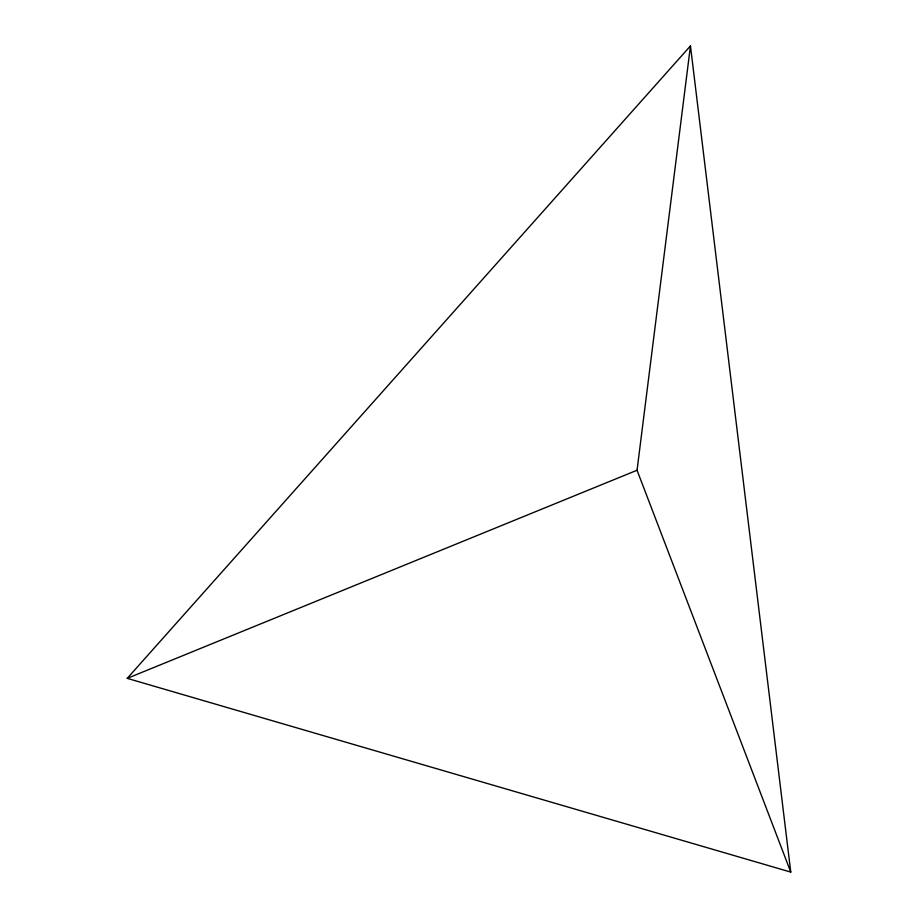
<?xml version="1.0" encoding="UTF-8"?>
<svg xmlns="http://www.w3.org/2000/svg" width="918" height="918" viewBox="0 0 918 918"><rect width="100%" height="100%" fill="white"/><g stroke="black" fill="none" stroke-linecap="round" stroke-linejoin="round"><path stroke-width="1.38" d="M790.765 872.1L637.046 470.245L690.462 45.9L127.235 678.356L790.765 872.1L690.462 45.9M127.235 678.356L637.046 470.245"/></g></svg>
